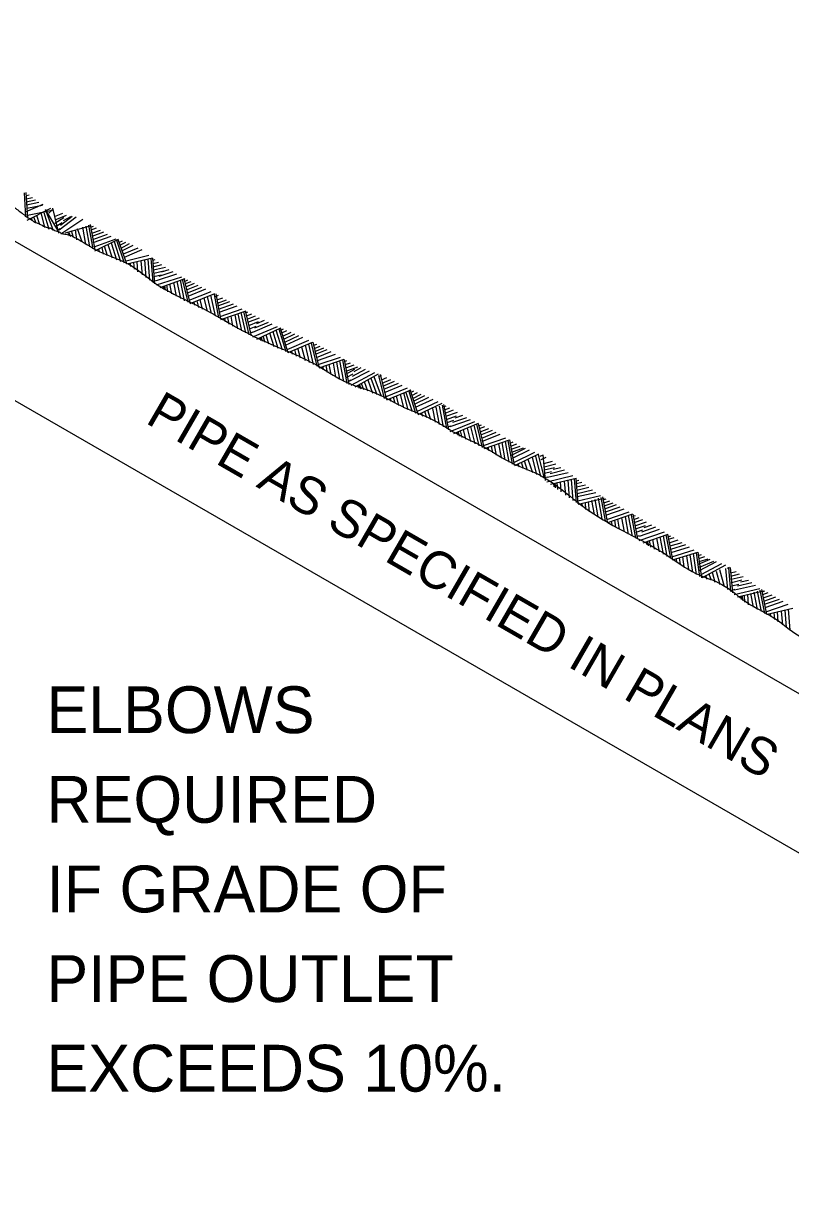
# Model space of a CAD drawing. Extents: x 94548 to 105997, y 75238 to 84217.
# Drawn here: x 94915.8 to 95059, y 83154 to 83373.6 of the extents above; entities that cross this region are included whole.
import ezdxf

# ---------------------------------------------------------------- set-up
doc = ezdxf.new("R2010")
doc.units = 0
doc.layers.add('Sheets_General Details', color=7, linetype='Continuous')

msp = doc.modelspace()

# ---------------------------------------------------------------- linework, layer by layer
at = {"layer": 'Sheets_General Details'}
for p, q in [((94852.51, 83368.51), (95179.53, 83179.7)), ((94915.93, 83341.92), (94916.18, 83337.46)), ((94916.22, 83342.01), (94916.53, 83337.21)), ((94916.28, 83341.42), (94916.88, 83341.54)), ((94916.31, 83340.83), (94917.49, 83341.08)), ((94916.33, 83340.25), (94918.08, 83340.64)), ((94852.51, 83338.74), (95171.05, 83154.83)), ((94916.18, 83338.4), (94919.46, 83339.83)), ((94916.36, 83339.72), (94918.65, 83340.22)), ((94916.44, 83339.1), (94919.35, 83339.64)), ((94916.52, 83336.86), (94920.94, 83339.1)), ((94916.55, 83337.77), (94920.84, 83338.65)), ((94919.58, 83338.28), (94920.54, 83335.15)), ((94919.87, 83338.81), (94922.14, 83334.97)), ((94920.01, 83338.57), (94921.35, 83334.89)), ((94920.54, 83338.16), (94921.33, 83338.86)), ((94920.92, 83338.64), (94921.31, 83338.84)), ((94921.24, 83339.1), (94922.37, 83334.43)), ((94917.3, 83337.26), (94917.35, 83336.69)), ((94918.15, 83336.23), (94917.75, 83337.45)), ((94918.89, 83335.95), (94918.29, 83337.73)), ((94919.1, 83338.01), (94919.73, 83335.47)), ((94921.62, 83337.52), (94923.15, 83338.17)), ((94921.67, 83336.3), (94923.35, 83337.32)), ((94921.74, 83336.87), (94923.86, 83337.74)), ((94921.9, 83335.74), (94923.05, 83336.42)), ((94922.5, 83335), (94925.62, 83337.45)), ((94922.7, 83335.91), (94924.89, 83337.57)), ((94922.78, 83334.3), (94926.91, 83337.03)), ((94923.29, 83336.8), (94924.63, 83337.52)), ((94922.19, 83334.99), (94922.67, 83335.28)), ((94923.67, 83334.49), (94928.45, 83335.83)), ((94924.06, 83334.39), (94924.33, 83333.88)), ((94924.28, 83334.51), (94924.61, 83333.79)), ((94925.12, 83333.58), (94924.79, 83334.82)), ((94925.75, 83333.13), (94925.53, 83335)), ((94925.86, 83335.3), (94926.73, 83332.82)), ((94926.83, 83335.52), (94927.39, 83332.29)), ((94927.43, 83335.73), (94928.11, 83331.86)), ((94927.96, 83335.89), (94928.74, 83331.49)), ((94928.27, 83336.01), (94929.11, 83331.28)), ((94928.35, 83335.54), (94928.88, 83335.73)), ((94928.44, 83335.05), (94929.46, 83335.39)), ((94928.55, 83334.41), (94930.21, 83334.96)), ((94928.61, 83333.84), (94930.8, 83334.63)), ((94928.75, 83333.24), (94931.51, 83334.23)), ((94928.85, 83332.65), (94932.21, 83333.84)), ((94929.01, 83331.85), (94933.14, 83333.32)), ((94929.12, 83331.09), (94933.58, 83333.26)), ((94930.72, 83330.46), (94930.48, 83331.72)), ((94931.47, 83330.16), (94930.92, 83331.96)), ((94931.58, 83332.28), (94932.37, 83329.78)), ((94932.19, 83332.58), (94933.17, 83329.44)), ((94932.76, 83332.86), (94933.94, 83329.12)), ((94933.16, 83333.1), (94934.63, 83328.88)), ((94933.45, 83333.26), (94935.03, 83328.73)), ((94933.73, 83332.69), (94934.29, 83332.96)), ((94933.83, 83332.16), (94934.9, 83332.72)), ((94934.02, 83331.61), (94935.6, 83332.45)), ((94934.19, 83331.09), (94936.26, 83332.19)), ((94929.83, 83331.47), (94929.94, 83330.9)), ((94934.51, 83330.51), (94937.23, 83331.67)), ((94934.66, 83329.92), (94937.96, 83331.32)), ((94934.98, 83329.24), (94939.24, 83330.26)), ((94935.08, 83328.64), (94939.9, 83329.8)), ((94939.05, 83329.55), (94939.36, 83325.63)), ((94939.59, 83329.66), (94939.94, 83325.21)), ((94939.91, 83329.75), (94940.29, 83324.96)), ((94935.75, 83328.75), (94935.8, 83328.17)), ((94936.53, 83327.65), (94936.42, 83328.93)), ((94937.18, 83327.2), (94937.03, 83329.07)), ((94937.74, 83329.24), (94937.98, 83326.63)), ((94938.43, 83329.4), (94938.67, 83326.13)), ((94939.95, 83329.36), (94940.38, 83329.45)), ((94939.99, 83328.74), (94941.02, 83328.99)), ((94940.03, 83328.13), (94941.66, 83328.53)), ((94940.08, 83327.52), (94942.31, 83328.06)), ((94940.13, 83326.91), (94942.04, 83327.38)), ((94941.6, 83327.15), (94943.04, 83327.64)), ((94940.18, 83326.31), (94941.49, 83326.62)), ((94940.24, 83325.51), (94940.78, 83325.64)), ((94940.64, 83324.72), (94945.35, 83326.27)), ((94940.67, 83325.56), (94944.43, 83326.81)), ((94941.13, 83326.35), (94943.74, 83327.22)), ((94941.32, 83324.27), (94945.98, 83325.96)), ((94943.82, 83325.17), (94944.35, 83322.6)), ((94944.46, 83325.4), (94945.1, 83322.18)), ((94945.06, 83325.63), (94945.84, 83321.78)), ((94945.44, 83325.82), (94946.51, 83321.49)), ((94945.74, 83325.96), (94946.9, 83321.3)), ((94945.99, 83325.46), (94946.51, 83325.66)), ((94946.09, 83324.98), (94947.1, 83325.34)), ((94941.92, 83324.49), (94942.02, 83323.91)), ((94942.15, 83324.53), (94942.28, 83323.75)), ((94942.79, 83323.46), (94942.58, 83324.72)), ((94943.49, 83323.07), (94943.14, 83324.92)), ((94946.13, 83324.38), (94947.74, 83325.04)), ((94946.26, 83323.82), (94948.42, 83324.71)), ((94946.43, 83323.22), (94949.14, 83324.34)), ((94946.56, 83322.64), (94949.86, 83323.99)), ((94946.77, 83321.85), (94950.83, 83323.5)), ((94946.96, 83321.27), (94951.55, 83323.14)), ((94951.4, 83322.95), (94952.22, 83318.56)), ((94951.71, 83323.08), (94952.6, 83318.36)), ((94947.59, 83321.5), (94947.73, 83320.94)), ((94948.53, 83320.54), (94948.23, 83321.78)), ((94949.24, 83320.18), (94948.81, 83322.01)), ((94949.49, 83322.29), (94950.11, 83319.74)), ((94950.12, 83322.55), (94950.88, 83319.36)), ((94950.7, 83322.79), (94951.63, 83318.98)), ((94951.67, 83322.56), (94952.24, 83322.79)), ((94951.92, 83321.93), (94953.06, 83322.33)), ((94952.03, 83321.35), (94953.72, 83321.95)), ((94952.13, 83320.82), (94954.33, 83321.6)), ((94952.24, 83320.22), (94955.03, 83321.2)), ((94952.35, 83319.62), (94955.73, 83320.8)), ((94952.52, 83318.84), (94956.66, 83320.27)), ((94952.68, 83318.25), (94957.36, 83319.87)), ((94954.21, 83317.41), (94953.99, 83318.67)), ((94954.9, 83317.02), (94954.57, 83318.87)), ((94955.27, 83319.11), (94955.75, 83316.53)), ((94955.81, 83319.35), (94956.53, 83316.15)), ((94956.4, 83319.59), (94957.28, 83315.76)), ((94956.92, 83319.78), (94957.92, 83315.43)), ((94957.22, 83319.91), (94958.3, 83315.23)), ((94957.32, 83319.54), (94957.73, 83319.69)), ((94957.44, 83318.93), (94958.43, 83319.33)), ((94957.58, 83318.33), (94959.13, 83318.96)), ((94957.72, 83317.74), (94959.85, 83318.59)), ((94953.33, 83318.43), (94953.44, 83317.85)), ((94957.86, 83317.14), (94959.68, 83317.89)), ((94957.99, 83316.55), (94959.24, 83317.05)), ((94958.61, 83315.87), (94962.27, 83317.43)), ((94958.66, 83315.02), (94963.22, 83316.96)), ((94959.01, 83316.69), (94961.54, 83317.78)), ((94959.37, 83314.6), (94963.84, 83316.74)), ((94959.41, 83317.53), (94960.81, 83318.13)), ((94962.95, 83316.32), (94964.11, 83312.57)), ((94963.46, 83316.55), (94964.77, 83312.29)), ((94963.75, 83316.71), (94965.17, 83312.12)), ((94963.89, 83316.25), (94964.39, 83316.51)), ((94958.16, 83315.76), (94958.67, 83315.99)), ((94959.95, 83314.9), (94960.1, 83314.33)), ((94960.18, 83314.96), (94960.38, 83314.2)), ((94960.91, 83313.94), (94960.59, 83315.18)), ((94961.64, 83313.63), (94961.11, 83315.43)), ((94961.76, 83315.75), (94962.54, 83313.24)), ((94962.38, 83316.04), (94963.33, 83312.9)), ((94964.04, 83315.78), (94965.01, 83316.24)), ((94964.23, 83315.16), (94965.8, 83315.91)), ((94964.4, 83314.6), (94966.49, 83315.61)), ((94964.59, 83314.01), (94967.23, 83315.29)), ((94964.76, 83313.44), (94967.98, 83314.97)), ((94965.03, 83312.69), (94969.07, 83314.4)), ((94965.23, 83312.12), (94969.8, 83314.04)), ((94965.87, 83312.36), (94966.01, 83311.79)), ((94966.81, 83311.4), (94966.5, 83312.64)), ((94967.53, 83311.06), (94967.07, 83312.88)), ((94967.75, 83313.17), (94968.41, 83310.63)), ((94968.38, 83313.44), (94969.18, 83310.26)), ((94969.02, 83313.68), (94969.92, 83309.86)), ((94969.54, 83313.87), (94970.56, 83309.52)), ((94969.85, 83314.01), (94970.94, 83309.33)), ((94969.98, 83313.44), (94970.56, 83313.66)), ((94970.11, 83312.87), (94971.23, 83313.31)), ((94970.24, 83312.3), (94971.9, 83312.97)), ((94970.36, 83311.77), (94972.53, 83312.65)), ((94970.5, 83311.18), (94973.25, 83312.28)), ((94970.7, 83310.61), (94974.09, 83311.78)), ((94970.86, 83309.83), (94975.01, 83311.24)), ((94971.02, 83309.24), (94975.71, 83310.84)), ((94973.24, 83308), (94972.92, 83309.85)), ((94973.61, 83310.09), (94974.09, 83307.51)), ((94974.24, 83310.31), (94974.84, 83307.09)), ((94974.83, 83310.53), (94975.57, 83306.67)), ((94975.37, 83310.7), (94976.2, 83306.32)), ((94975.67, 83310.82), (94976.57, 83306.1)), ((94975.75, 83310.44), (94976.17, 83310.58)), ((94975.86, 83309.83), (94976.86, 83310.19)), ((94975.98, 83309.23), (94977.55, 83309.8)), ((94971.68, 83309.41), (94971.78, 83308.84)), ((94972.56, 83308.39), (94972.33, 83309.65)), ((94975.99, 83308.04), (94977.71, 83308.98)), ((94976.09, 83308.63), (94978.25, 83309.4)), ((94976.19, 83307.47), (94977.37, 83308.1)), ((94976.89, 83306.85), (94980.4, 83308.7)), ((94977.01, 83306.01), (94981.4, 83308.33)), ((94977.22, 83307.7), (94979.65, 83309)), ((94977.55, 83308.57), (94978.89, 83309.28)), ((94977.76, 83305.71), (94982.12, 83308.08)), ((94981.25, 83307.61), (94982.61, 83303.93)), ((94982.12, 83307.83), (94983.18, 83303.49)), ((94982.19, 83307.6), (94982.68, 83307.87)), ((94982.42, 83307.96), (94983.57, 83303.3)), ((94976.45, 83306.7), (94976.94, 83306.98)), ((94978.31, 83305.99), (94978.51, 83305.44)), ((94978.53, 83306.07), (94978.8, 83305.33)), ((94979.35, 83305.12), (94978.91, 83306.33)), ((94980.09, 83304.85), (94979.46, 83306.62)), ((94980.1, 83306.97), (94981.01, 83304.51)), ((94980.7, 83307.3), (94981.82, 83304.22)), ((94982.66, 83307.02), (94983.65, 83307.43)), ((94982.81, 83306.39), (94984.42, 83307.05)), ((94982.94, 83305.82), (94985.1, 83306.71)), ((94983.1, 83305.22), (94985.82, 83306.34)), ((94983.23, 83304.64), (94986.54, 83305.98)), ((94983.43, 83303.84), (94987.49, 83305.51)), ((94983.63, 83303.27), (94988.21, 83305.15)), ((94984.26, 83303.51), (94984.4, 83302.94)), ((94985.2, 83302.54), (94984.9, 83303.78)), ((94985.91, 83302.19), (94985.48, 83304.02)), ((94986.15, 83304.29), (94986.78, 83301.75)), ((94986.78, 83304.55), (94987.55, 83301.36)), ((94987.17, 83304.81), (94988.36, 83301.07)), ((94987.68, 83305.05), (94989.02, 83300.79)), ((94987.97, 83305.21), (94989.42, 83300.63)), ((94988.14, 83304.65), (94988.7, 83304.91)), ((94988.32, 83304.09), (94989.4, 83304.62)), ((94988.49, 83303.53), (94990.1, 83304.33)), ((94988.65, 83303.02), (94990.75, 83304.06)), ((94988.83, 83302.44), (94991.49, 83303.75)), ((94989.03, 83301.86), (94992.28, 83303.39)), ((94989.28, 83301.1), (94993.25, 83302.97)), ((94989.5, 83300.53), (94993.99, 83302.64)), ((94991.12, 83299.86), (94990.76, 83301.09)), ((94991.85, 83299.54), (94991.33, 83301.35)), ((94992.18, 83301.64), (94992.69, 83299.07)), ((94992.83, 83301.87), (94993.43, 83298.64)), ((94993.43, 83302.08), (94994.17, 83298.23)), ((94993.96, 83302.25), (94994.8, 83297.87)), ((94994.26, 83302.38), (94995.17, 83297.66)), ((94994.35, 83302), (94994.76, 83302.14)), ((94994.45, 83301.39), (94995.45, 83301.75)), ((94994.57, 83300.79), (94996.13, 83301.36)), ((94990.14, 83300.78), (94990.31, 83300.22)), ((94994.7, 83300.18), (94996.86, 83300.94)), ((94994.81, 83299.59), (94996.66, 83300.24)), ((94994.92, 83298.99), (94996.18, 83299.42)), ((94995.48, 83297.35), (95000.07, 83299.22)), ((94995.51, 83298.26), (94999.28, 83299.55)), ((94995.97, 83299.05), (94998.57, 83299.95)), ((94996.2, 83296.99), (95000.79, 83298.86)), ((94996.43, 83299.86), (94997.87, 83300.36)), ((95000.7, 83298.83), (95001.84, 83294.16)), ((94995.06, 83298.19), (94995.58, 83298.38)), ((94996.77, 83297.2), (94996.91, 83296.63)), ((94996.99, 83297.26), (94997.18, 83296.49)), ((94997.71, 83296.23), (94997.41, 83297.48)), ((94998.42, 83295.88), (94997.99, 83297.7)), ((94998.66, 83297.98), (94999.29, 83295.44)), ((94999.29, 83298.25), (95000.06, 83295.05)), ((94999.88, 83298.49), (95000.81, 83294.67)), ((95000.4, 83298.69), (95001.46, 83294.35)), ((95000.81, 83298.37), (95001.33, 83298.59)), ((95000.94, 83297.88), (95001.93, 83298.29)), ((95001.08, 83297.25), (95002.7, 83297.9)), ((95001.22, 83296.68), (95003.37, 83297.57)), ((95001.38, 83296.08), (95004.1, 83297.2)), ((95001.51, 83295.5), (95004.82, 83296.84)), ((95001.74, 83294.73), (95005.88, 83296.17)), ((95001.9, 83294.14), (95006.58, 83295.78)), ((95003.43, 83293.33), (95003.2, 83294.59)), ((95004.12, 83292.94), (95003.79, 83294.79)), ((95004.48, 83295.03), (95004.98, 83292.46)), ((95005.14, 83295.26), (95005.72, 83292.03)), ((95005.73, 83295.47), (95006.45, 83291.61)), ((95006.27, 83295.64), (95007.07, 83291.25)), ((95006.58, 83295.76), (95007.44, 83291.03)), ((95006.68, 83295.18), (95007.27, 83295.38)), ((95006.79, 83294.61), (95007.92, 83295)), ((95006.89, 83294.03), (95008.58, 83294.62)), ((95002.55, 83294.35), (95002.66, 83293.77)), ((95006.91, 83292.9), (95009.57, 83294.21)), ((95006.98, 83293.5), (95009.19, 83294.27)), ((95007.1, 83292.32), (95010.31, 83293.89)), ((95007.35, 83291.56), (95011.3, 83293.48)), ((95007.58, 83291), (95012.04, 83293.17)), ((95010, 83292.18), (95010.87, 83289.7)), ((95010.81, 83292.49), (95011.62, 83289.31)), ((95011.39, 83292.75), (95012.38, 83288.94)), ((95011.91, 83292.95), (95013.03, 83288.63)), ((95012.32, 83292.71), (95012.72, 83292.88)), ((95012.46, 83292.11), (95013.43, 83292.54)), ((95012.81, 83292.98), (95013.23, 83288.19)), ((95008.21, 83291.25), (95008.39, 83290.7)), ((95009.21, 83290.35), (95008.83, 83291.57)), ((95009.95, 83290.06), (95009.35, 83291.84)), ((95012.95, 83291.36), (95014.57, 83291.77)), ((95013.01, 83290.75), (95015.23, 83291.31)), ((95013.06, 83290.15), (95014.96, 83290.63)), ((95014.17, 83289.51), (95016.84, 83290.16)), ((95014.71, 83290.27), (95016.18, 83290.63)), ((95013.11, 83289.54), (95014.42, 83289.86)), ((95013.18, 83288.74), (95013.72, 83288.88)), ((95013.55, 83287.92), (95018.37, 83289.08)), ((95013.64, 83288.77), (95017.5, 83289.69)), ((95014.21, 83287.46), (95019.03, 83288.61)), ((95016.23, 83286.03), (95016.08, 83287.9)), ((95016.79, 83288.07), (95017.03, 83285.46)), ((95017.47, 83288.23), (95017.72, 83284.95)), ((95018.09, 83288.38), (95018.41, 83284.46)), ((95018.64, 83288.49), (95018.99, 83284.04)), ((95018.96, 83288.58), (95019.34, 83283.79)), ((95018.99, 83288.11), (95019.54, 83288.24)), ((95019.04, 83287.61), (95020.08, 83287.85)), ((95014.8, 83287.59), (95014.86, 83287)), ((95015.04, 83287.61), (95015.11, 83286.82)), ((95015.59, 83286.49), (95015.48, 83287.76)), ((95019.08, 83286.96), (95020.78, 83287.35)), ((95019.13, 83286.38), (95021.4, 83286.91)), ((95019.19, 83285.76), (95022.05, 83286.43)), ((95019.23, 83285.16), (95022.71, 83285.96)), ((95019.3, 83284.35), (95023.57, 83285.34)), ((95019.4, 83283.75), (95024.23, 83284.87)), ((95020.06, 83283.88), (95020.11, 83283.3)), ((95020.84, 83282.78), (95020.74, 83284.05)), ((95021.48, 83282.31), (95021.34, 83284.19)), ((95021.86, 83284.41), (95022.35, 83281.83)), ((95022.5, 83284.64), (95023.09, 83281.4)), ((95023.1, 83284.85), (95023.82, 83280.99)), ((95023.63, 83285.02), (95024.45, 83280.63)), ((95023.94, 83285.14), (95024.82, 83280.42)), ((95024.05, 83284.56), (95024.63, 83284.76)), ((95024.15, 83283.99), (95025.29, 83284.39)), ((95024.26, 83283.41), (95025.95, 83284.01)), ((95024.35, 83282.88), (95026.56, 83283.66)), ((95024.47, 83282.29), (95027.26, 83283.26)), ((95024.58, 83281.68), (95027.96, 83282.86)), ((95024.74, 83280.9), (95028.89, 83282.33)), ((95024.9, 83280.31), (95029.59, 83281.93)), ((95028.14, 83281.4), (95028.73, 83278.17)), ((95028.73, 83281.61), (95029.46, 83277.75)), ((95029.27, 83281.78), (95030.08, 83277.39)), ((95029.57, 83281.9), (95030.46, 83277.18)), ((95029.65, 83281.52), (95030.07, 83281.66)), ((95029.76, 83280.91), (95030.75, 83281.26)), ((95025.56, 83280.49), (95025.67, 83279.92)), ((95026.44, 83279.47), (95026.21, 83280.73)), ((95027.13, 83279.08), (95026.8, 83280.93)), ((95027.49, 83281.17), (95027.98, 83278.59)), ((95029.87, 83280.3), (95031.44, 83280.87)), ((95029.98, 83279.71), (95032.14, 83280.47)), ((95030.1, 83279.11), (95031.94, 83279.78)), ((95030.81, 83277.79), (95034.56, 83279.09)), ((95031.26, 83278.58), (95033.86, 83279.49)), ((95031.72, 83279.39), (95033.16, 83279.89)), ((95030.21, 83278.51), (95031.47, 83278.96)), ((95030.35, 83277.71), (95030.87, 83277.91)), ((95030.8, 83276.94), (95035.48, 83278.56)), ((95031.5, 83276.54), (95036.18, 83278.16)), ((95032.96, 83275.71), (95032.73, 83276.97)), ((95033.65, 83275.32), (95033.32, 83277.16)), ((95034.01, 83277.4), (95034.5, 83274.83)), ((95034.66, 83277.63), (95035.24, 83274.4)), ((95035.25, 83277.84), (95035.97, 83273.98)), ((95035.78, 83278.01), (95036.6, 83273.63)), ((95036.09, 83278.14), (95036.98, 83273.41)), ((95036.18, 83277.67), (95036.71, 83277.86)), ((95036.28, 83277.18), (95037.29, 83277.53)), ((95036.39, 83276.54), (95038.04, 83277.1)), ((95032.08, 83276.73), (95032.18, 83276.15)), ((95032.31, 83276.78), (95032.46, 83275.99)), ((95036.56, 83275.94), (95038.78, 83276.61)), ((95036.67, 83275.33), (95039.47, 83276.19)), ((95036.74, 83274.73), (95040.16, 83275.76)), ((95036.86, 83273.92), (95041.06, 83275.2)), ((95037, 83273.34), (95041.75, 83274.77)), ((95041.41, 83274.65), (95042.06, 83270.23)), ((95041.72, 83274.76), (95042.42, 83270.01)), ((95037.66, 83273.51), (95037.74, 83272.93)), ((95038.5, 83272.46), (95038.32, 83273.73)), ((95039.17, 83272.04), (95038.91, 83273.9)), ((95039.61, 83274.11), (95040, 83271.52)), ((95040.27, 83274.31), (95040.73, 83271.06)), ((95040.87, 83274.5), (95041.44, 83270.61)), ((95041.81, 83274.18), (95042.4, 83274.36)), ((95041.87, 83272.55), (95044.02, 83273.47)), ((95041.89, 83273.6), (95043.04, 83273.95)), ((95041.97, 83273.02), (95043.68, 83273.55)), ((95042.02, 83271.96), (95044.74, 83273.12)), ((95042.06, 83271.33), (95045.2, 83273.05)), ((95042.35, 83270.58), (95046.2, 83272.68)), ((95042.61, 83270.03), (95046.96, 83272.4)), ((95043.22, 83270.31), (95043.43, 83269.76)), ((95044.26, 83269.46), (95043.83, 83270.66)), ((95044.98, 83269.14), (95044.48, 83270.95)), ((95045.14, 83271.25), (95045.87, 83268.73)), ((95045.76, 83271.54), (95046.65, 83268.38)), ((95046.91, 83271.72), (95047.26, 83267.81)), ((95047.26, 83271.8), (95047.66, 83271.98)), ((95047.46, 83271.84), (95047.85, 83267.4)), ((95047.77, 83271.93), (95048.2, 83267.15)), ((95047.86, 83270.92), (95048.89, 83271.19)), ((95047.92, 83270.31), (95049.53, 83270.73)), ((95047.97, 83269.71), (95050.19, 83270.26)), ((95048.02, 83269.1), (95049.93, 83269.59)), ((95048.08, 83268.5), (95049.38, 83268.81)), ((95048.61, 83267.72), (95052.48, 83268.62)), ((95049.14, 83268.46), (95051.83, 83269.09)), ((95049.69, 83269.21), (95051.17, 83269.57)), ((95048.14, 83267.69), (95048.68, 83267.84)), ((95048.52, 83266.88), (95053.34, 83268)), ((95049.17, 83266.41), (95054, 83267.53)), ((95049.77, 83266.53), (95049.81, 83265.95)), ((95050, 83266.55), (95050.06, 83265.77)), ((95050.54, 83265.42), (95050.44, 83266.7)), ((95051.18, 83264.96), (95051.05, 83266.84)), ((95051.57, 83267.07), (95052.07, 83264.5)), ((95052.21, 83267.3), (95052.82, 83264.08)), ((95052.81, 83267.52), (95053.55, 83263.66)), ((95053.34, 83267.69), (95054.18, 83263.31)), ((95053.65, 83267.81), (95054.55, 83263.1)), ((95053.74, 83267.35), (95054.27, 83267.55)), ((95053.84, 83266.86), (95054.85, 83267.22)), ((95053.95, 83266.22), (95055.6, 83266.79)), ((95054.08, 83265.64), (95056.28, 83266.4)), ((95054.2, 83265.03), (95056.98, 83265.99)), ((95054.3, 83264.44), (95057.68, 83265.59)), ((95054.45, 83263.64), (95058.6, 83265.06)), ((95054.66, 83263.17), (95059.48, 83264.3)), ((95056.75, 83261.74), (95056.6, 83263.61)), ((95057.31, 83263.78), (95057.54, 83261.17)), ((95057.98, 83263.94), (95058.24, 83260.67)), ((95058.59, 83264.1), (95058.92, 83260.18)), ((95055.26, 83263.25), (95055.36, 83262.67)), ((95056.1, 83262.2), (95056, 83263.48))]:
    msp.add_line(p, q, dxfattribs=at)
for points in [[(94851.16, 83373.59), (94851.99, 83373.18), (94852.54, 83373.04), (94853.09, 83372.76), (94853.65, 83372.62), (94854.75, 83372.07), (94855.31, 83371.93), (94855.86, 83371.66), (94856.41, 83371.52), (94857.1, 83371.1), (94857.66, 83370.97), (94858.76, 83370.41), (94859.31, 83370.27), (94860, 83369.86), (94860.69, 83369.59), (94861.25, 83369.44), (94861.8, 83369.17), (94862.91, 83368.34), (94863.46, 83368.06), (94864.84, 83367.24), (94865.39, 83366.82), (94866.5, 83366.27), (94867.05, 83365.85), (94867.74, 83365.44), (94868.3, 83365.02), (94868.98, 83364.61), (94870.09, 83364.06), (94870.64, 83363.78), (94871.75, 83363.23), (94872.44, 83362.95), (94873.55, 83362.4), (94874.23, 83361.99), (94875.62, 83361.43), (94876.72, 83360.88), (94877.41, 83360.46), (94877.97, 83360.19), (94878.52, 83360.05), (94879.21, 83359.64), (94879.9, 83359.36), (94880.46, 83359.09), (94881.83, 83358.26), (94882.39, 83357.84), (94883.08, 83357.56), (94884.18, 83356.74), (94884.88, 83356.32), (94885.56, 83355.77), (94886.26, 83355.35), (94886.95, 83354.8), (94888.61, 83353.56), (94889.16, 83353.28), (94889.71, 83352.86), (94891.09, 83352.04), (94892.2, 83351.21), (94892.75, 83350.93), (94893.44, 83350.52), (94895.1, 83349.69), (94895.79, 83349.41), (94896.35, 83349.13), (94897.03, 83348.72), (94897.73, 83348.44), (94898.42, 83348.17), (94899.25, 83347.89), (94899.94, 83347.47), (94900.63, 83347.2), (94901.73, 83346.65), (94902.43, 83346.23), (94903.53, 83345.68), (94904.22, 83345.27), (94904.77, 83344.99), (94905.46, 83344.44), (94906.85, 83343.61), (94907.4, 83343.33), (94908.09, 83343.05), (94908.78, 83342.64), (94909.47, 83342.37), (94910.16, 83341.95), (94910.71, 83341.54), (94911.41, 83341.12), (94912.51, 83340.29), (94913.06, 83340.01), (94913.61, 83339.6), (94914.31, 83339.05), (94915.97, 83337.8), (94916.66, 83337.25), (94917.21, 83336.97), (94917.76, 83336.56), (94918.45, 83336.29), (94919.56, 83335.73), (94920.25, 83335.46), (94920.94, 83335.32), (94921.63, 83334.9), (94922.46, 83334.63), (94923.01, 83334.35), (94923.7, 83334.21), (94924.81, 83333.94), (94925.5, 83333.52), (94926.04, 83333.29)], [(94926.04, 83333.29), (94930.66, 83330.65), (94935.48, 83328.59), (94940.29, 83325.15), (94945.1, 83322.4), (94950.61, 83319.65), (94955.42, 83316.9), (94960.92, 83314.14), (94965.73, 83312.08), (94971.24, 83309.33), (94976.05, 83306.58), (94981.55, 83304.52), (94987.05, 83301.77), (94991.87, 83299.71), (94996.68, 83296.96), (95002.18, 83294.2), (95006.99, 83291.45), (95011.81, 83289.39), (95021.43, 83282.51), (95035.88, 83274.26), (95041.38, 83270.82), (95046.19, 83268.76), (95051.01, 83265.32), (95055.82, 83262.57), (95060.63, 83259.13), (95065.44, 83256.38), (95070.26, 83252.94), (95075.07, 83250.19), (95079.88, 83246.75), (95085.38, 83244), (95096.39, 83237.13), (95110.83, 83228.88), (95115.64, 83225.44), (95121.14, 83222), (95125.96, 83219.25), (95131.46, 83215.81), (95142.46, 83207.56), (95147.27, 83203.43), (95152.09, 83198.62), (95157.59, 83194.5), (95162.4, 83191.74), (95167.9, 83185.55), (95172.72, 83181.43), (95177.53, 83176.62), (95182.34, 83172.49), (95187.16, 83167.67), (95196.78, 83159.42), (95201.6, 83154.61), (95206.41, 83149.11), (95211.23, 83146.36), (95216.04, 83142.23), (95220.85, 83140.17), (95226.35, 83138.11), (95231.86, 83136.73), (95237.36, 83134.67), (95242.86, 83133.29), (95247.67, 83132.6), (95252.48, 83130.54), (95257.98, 83129.17), (95277.24, 83123.67), (95282.74, 83122.98), (95292.37, 83121.6), (95297.87, 83121.6), (95302.68, 83120.92), (95308.18, 83120.92), (95313, 83121.6), (95314.37, 83121.6)]]:
    msp.add_spline(points, degree=3, dxfattribs=at)

# ---------------------------------------------------------------- texts
msp.add_text('PIPE AS SPECIFIED IN PLANS', height=7, rotation=329.9983, dxfattribs=at).set_placement((94938.36, 83299.05))
for s, p in [('ELBOWS', (94920.09, 83240.95)), ('REQUIRED', (94920.09, 83224.2)), ('IF GRADE OF', (94920.09, 83207.45)), ('PIPE OUTLET', (94920.09, 83190.7)), ('EXCEEDS 10%.', (94920.09, 83173.95))]:
    msp.add_text(s, height=8.75, dxfattribs=at).set_placement(p)

doc.saveas('drawing.dxf')
